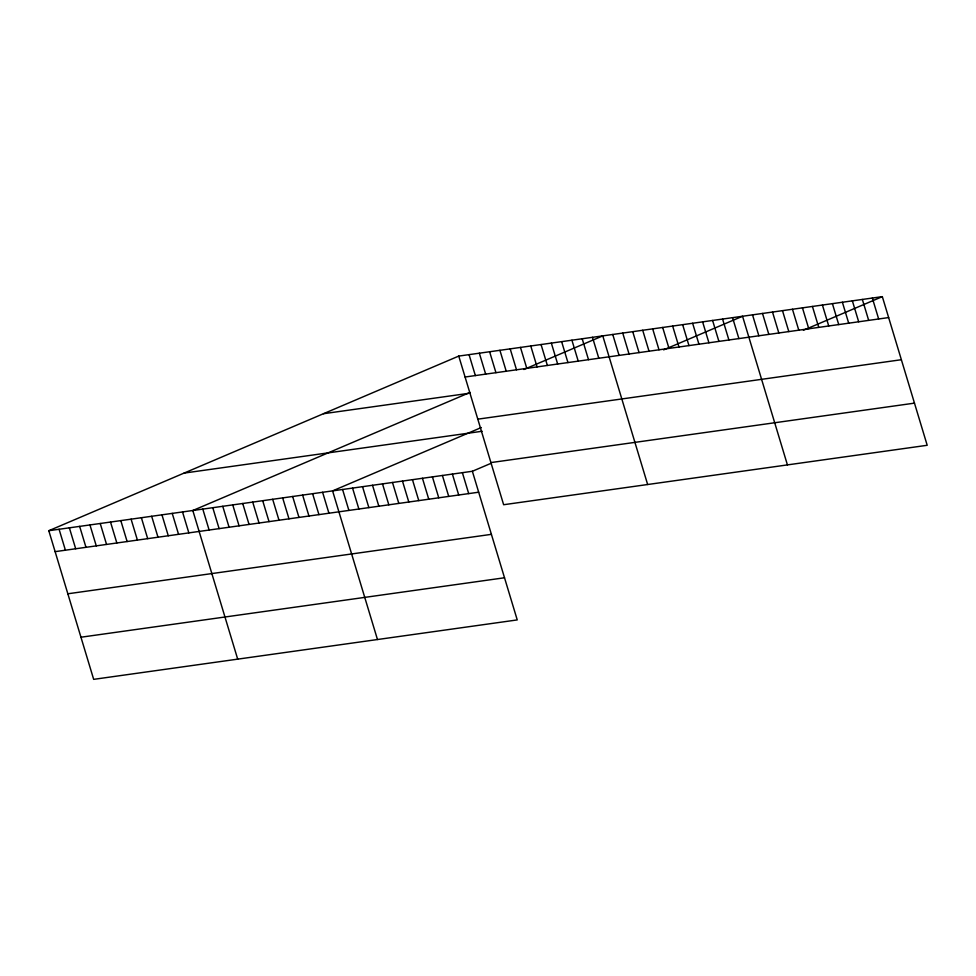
<?xml version="1.0" encoding="UTF-8"?>
<svg xmlns="http://www.w3.org/2000/svg" width="976" height="976" viewBox="0 0 976 976"><rect width="100%" height="100%" fill="white"/><g stroke="black" fill="none" stroke-linecap="round" stroke-linejoin="round"><path stroke-width="1.46" d="M48.8 530.712L472.36 471.274L517.243 619.919L93.672 679.357L48.8 530.712L458.757 356.081L882.328 296.643L927.2 445.288L503.64 504.726L458.757 356.081M469.993 392.437L192.809 510.509L237.693 659.142M523.856 369.489L602.778 335.878L647.649 484.511M481.278 427.549L332.584 490.891L377.468 639.524M663.631 349.872L742.553 316.261L787.425 464.905M472.36 471.274L491.148 463.271M803.407 330.254L882.328 296.643M465.076 377.017L888.648 317.578M323.471 413.714L470.334 393.108M477.801 419.168L901.36 359.717M184.086 473.092L482.132 431.258M490.916 462.587L914.475 403.137M55.12 551.647L478.679 492.209M67.844 593.786L491.404 534.348M80.959 637.218L504.519 577.768M872.337 298.046L878.656 318.969M862.357 299.449L868.677 320.372M852.365 300.852L858.685 321.775M842.386 302.243L848.705 323.178M832.406 303.646L838.726 324.581M822.414 305.049L828.734 325.984M812.435 306.452L818.754 327.387M802.455 307.855L808.775 328.778M792.463 309.258L798.783 330.181M782.484 310.649L788.803 331.584M772.504 312.052L778.824 332.987M762.512 313.455L768.832 334.39M752.533 314.858L758.852 335.793M732.561 317.664L738.881 338.587M722.582 319.067L728.901 339.99M712.59 320.457L718.909 341.393M702.61 321.86L708.93 342.796M692.631 323.263L698.95 344.199M682.639 324.666L688.958 345.602M672.659 326.069L678.979 347.005M662.68 327.472L668.999 348.395M652.688 328.875L659.007 349.798M642.708 330.266L649.028 351.201M632.729 331.669L639.048 352.604M622.737 333.072L629.056 354.007M612.757 334.475L619.077 355.41M592.481 337.318L598.8 358.253M582.196 338.757L588.516 359.693M571.912 340.209L578.231 361.132M561.627 341.649L567.947 362.584M551.342 343.088L557.662 364.024M541.058 344.54L547.377 365.463M530.761 345.98L537.081 366.915M520.476 347.419L526.796 368.355M510.192 348.871L516.511 369.794M499.907 350.311L506.227 371.246M489.623 351.75L495.942 372.686M479.338 353.202L485.658 374.125M469.053 354.642L475.361 375.577M462.38 472.677L468.7 493.6M452.388 474.08L458.708 495.003M442.409 475.471L448.728 496.406M432.429 476.874L438.749 497.809M422.437 478.277L428.757 499.212M412.458 479.68L418.777 500.615M402.478 481.083L408.798 502.006M392.486 482.486L398.806 503.409M382.507 483.889L388.826 504.812M372.527 485.279L378.847 506.215M362.535 486.682L368.855 507.618M352.556 488.085L358.875 509.021M342.576 489.488L348.896 510.424M322.605 492.294L328.924 513.217M312.613 493.697L318.932 514.62M302.633 495.088L308.953 516.023M292.654 496.491L298.973 517.426M282.662 497.894L288.981 518.829M272.682 499.297L279.002 520.232M262.703 500.7L269.022 521.623M252.711 502.103L259.03 523.026M242.731 503.494L249.051 524.429M232.752 504.897L239.071 525.832M222.76 506.3L229.079 527.235M212.78 507.703L219.1 528.638M202.801 509.106L209.12 530.041M182.524 511.949L188.844 532.884M172.24 513.388L178.559 534.323M161.955 514.84L168.275 535.763M151.67 516.28L157.99 537.215M141.374 517.719L147.693 538.654M131.089 519.171L137.409 540.094M120.804 520.611L127.124 541.546M110.52 522.05L116.839 542.985M100.235 523.502L106.555 544.425M89.951 524.942L96.27 545.877M79.654 526.381L85.973 547.316M69.369 527.833L75.689 548.756M59.085 529.273L65.404 550.208"/></g></svg>
